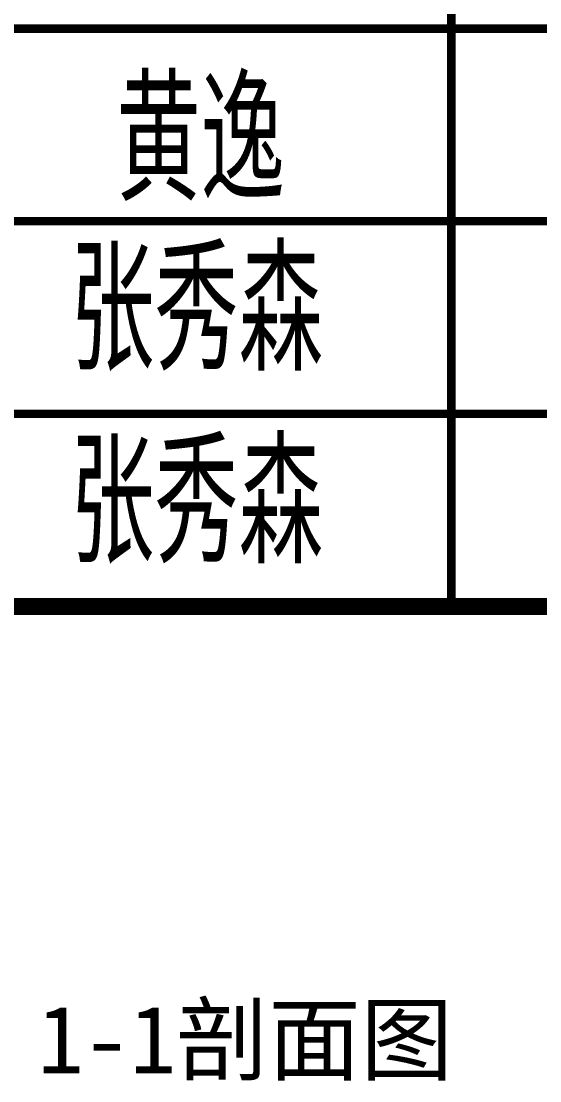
# Model space of a CAD drawing. Extents: x -518115 to 790560, y -210384 to 1628073.
# Drawn here: x 485132 to 487287, y -123796 to -119395 of the extents above; entities that cross this region are included whole.
import ezdxf
from ezdxf.enums import TextEntityAlignment as Align

# ---------------------------------------------------------------- set-up
doc = ezdxf.new("R2010")
doc.units = 0
doc.header["$LTSCALE"] = 1000
doc.header["$MEASUREMENT"] = 0
doc.layers.add('可改文字', color=6, linetype='Continuous', lineweight=18)
doc.layers.add('图框', color=140, linetype='Continuous')
doc.layers.add('图签文字', color=147, linetype='Continuous')
doc.styles.add('宋体', font='', dxfattribs={"height": 50})
doc.styles.add('建筑图签-2', font='TXT.shx', dxfattribs={"width": 0.5, "bigfont": 'HZTXT.shx'})
doc.styles.get('宋体').set_extended_font_data('SimSun')

# ---------------------------------------------------------------- blocks, each defined once
blk = doc.blocks.new('TK')
at = {"layer": '图框'}
for points, const_width in [([(545980, 497114), (545980, 503514)], 35), ([(541480, 499514), (548480, 499514)], 35), ([(541480, 498714), (548480, 498714)], 35), ([(541480, 497914), (548480, 497914)], 35), ([(541480, 497114), (548480, 497114)], 70)]:
    blk.add_lwpolyline(points, dxfattribs=dict(at, const_width=const_width))
at = {"layer": '图签文字', "color": 1, "style": '建筑图签-2', "width": 0.7}
for s, p in [('黄逸', (544588.1, 498799.8)), ('张秀森', (544396.3, 498094.1)), ('张秀森', (544396.3, 497294.1))]:
    blk.add_text(s, height=500, dxfattribs=at).set_placement(p)

msp = doc.modelspace()

# ---------------------------------------------------------------- block references
msp.add_blockref('TK', (-59060.9, -618940.3))

# ---------------------------------------------------------------- texts
at = {"layer": '可改文字', "color": 3, "style": '宋体'}
msp.add_text('1-1剖面图', height=281.28, dxfattribs=at).set_placement((486063.3, -123618.5), align=Align.MIDDLE)

doc.saveas('drawing.dxf')
